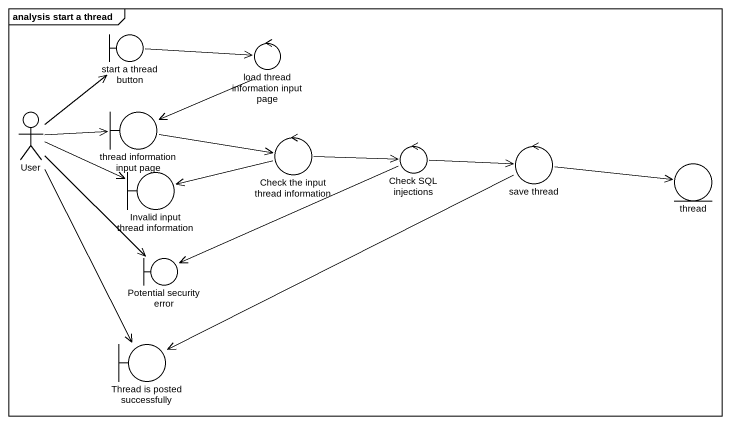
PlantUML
@startuml
mainframe analysis start a thread
boundary "start a thread button" as start_a_thread_button
control "load thread information input page" as load_thread_information
actor User
boundary "thread information input page" as thread_information_input
boundary "Invalid input thread information" as Invalid_input_thread
control "Check the input thread information" as Check_the_input_thread
control "Check SQL injections" as Check_SQL_injections
control "save thread" as save_thread
entity thread
boundary "Potential security error" as Potential_security_error
boundary "Thread is posted successfully" as Thread_is_posted
start_a_thread_button -right-> load_thread_information
load_thread_information -left-> thread_information_input
User -up-> start_a_thread_button
User -right-> thread_information_input
User -right-> Invalid_input_thread
User --> Potential_security_error
User --> Thread_is_posted
thread_information_input -right-> Check_the_input_thread
Check_the_input_thread -left-> Invalid_input_thread
Check_the_input_thread -right-> Check_SQL_injections
Check_SQL_injections -right-> save_thread
Check_SQL_injections -left-> Potential_security_error
save_thread -right-> thread
save_thread -left-> Thread_is_posted
@enduml
